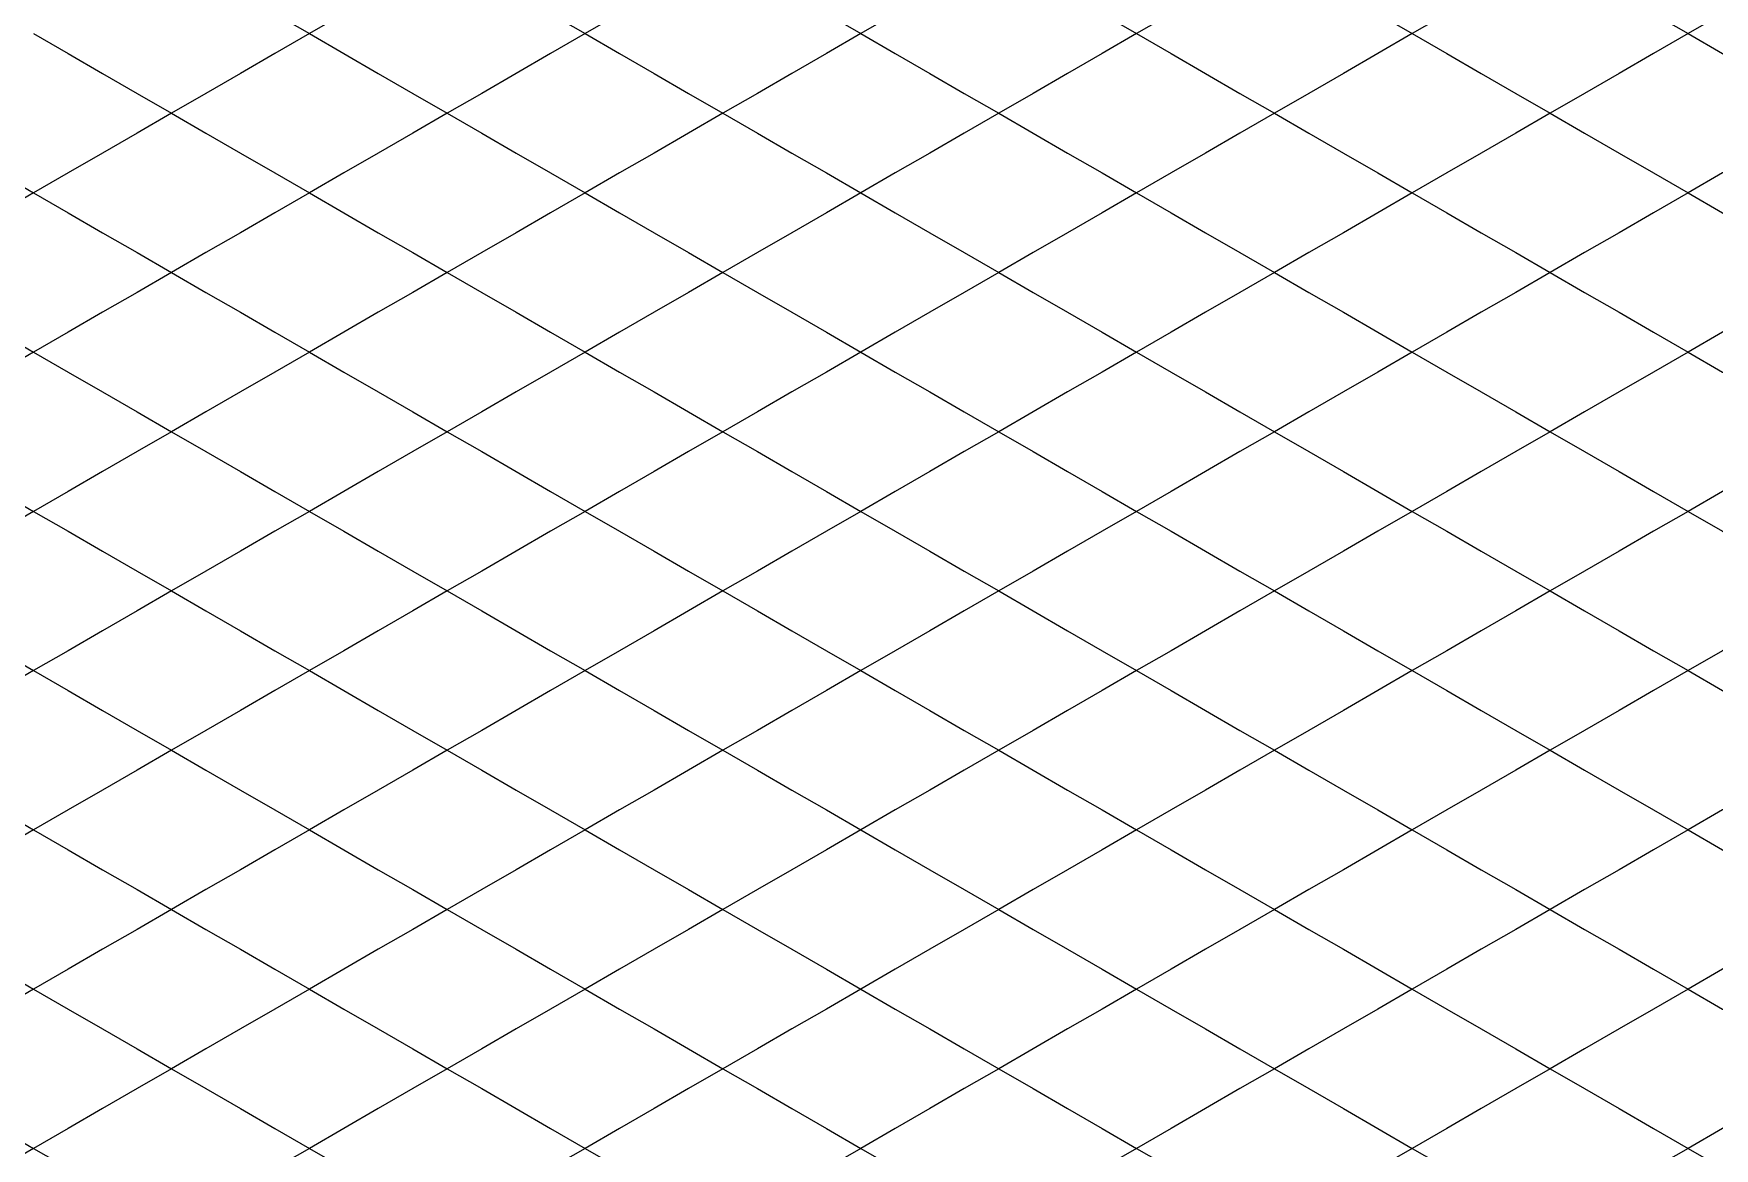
# Model space of a CAD drawing. Header units: metres. Extents: x 0 to 1028, y -291 to 246.
# Drawn here: x 387.8 to 465.4, y 143.1 to 194.5 of the extents above; entities that cross this region are included whole.
import ezdxf

# ---------------------------------------------------------------- set-up
doc = ezdxf.new("R2010")
doc.units = ezdxf.units.M
doc.layers.add('LAYER_02_PROJECTION', color=7, linetype='Continuous')

msp = doc.modelspace()

# ---------------------------------------------------------------- linework, layer by layer
at = {"layer": 'LAYER_02_PROJECTION'}
for points in [[(394.141, 198.164), (395.732, 197.245), (397.323, 196.327), (398.914, 195.408), (400.505, 194.489)], [(394.141, 198.164), (395.732, 197.245), (397.323, 196.327), (398.914, 195.408), (400.505, 194.489)], [(406.869, 198.164), (405.278, 197.245), (403.687, 196.327), (402.096, 195.408), (400.505, 194.489)], [(406.869, 198.164), (405.278, 197.245), (403.687, 196.327), (402.096, 195.408), (400.505, 194.489)], [(406.869, 198.164), (408.46, 197.245), (410.051, 196.327), (411.642, 195.408), (413.233, 194.489)], [(406.869, 198.164), (408.46, 197.245), (410.051, 196.327), (411.642, 195.408), (413.233, 194.489)], [(419.597, 198.164), (418.006, 197.245), (416.415, 196.327), (414.824, 195.408), (413.233, 194.489)], [(419.597, 198.164), (418.006, 197.245), (416.415, 196.327), (414.824, 195.408), (413.233, 194.489)], [(419.597, 198.164), (421.188, 197.245), (422.779, 196.327), (424.37, 195.408), (425.961, 194.489)], [(419.597, 198.164), (421.188, 197.245), (422.779, 196.327), (424.37, 195.408), (425.961, 194.489)], [(432.325, 198.164), (430.734, 197.245), (429.143, 196.327), (427.552, 195.408), (425.961, 194.489)], [(432.325, 198.164), (430.734, 197.245), (429.143, 196.327), (427.552, 195.408), (425.961, 194.489)], [(432.325, 198.164), (433.916, 197.245), (435.507, 196.327), (437.098, 195.408), (438.689, 194.489)], [(432.325, 198.164), (433.916, 197.245), (435.507, 196.327), (437.098, 195.408), (438.689, 194.489)], [(445.053, 198.164), (443.462, 197.245), (441.871, 196.327), (440.28, 195.408), (438.689, 194.489)], [(445.053, 198.164), (443.462, 197.245), (441.871, 196.327), (440.28, 195.408), (438.689, 194.489)], [(445.053, 198.164), (446.644, 197.245), (448.235, 196.327), (449.826, 195.408), (451.417, 194.489)], [(445.053, 198.164), (446.644, 197.245), (448.235, 196.327), (449.826, 195.408), (451.417, 194.489)], [(457.781, 198.164), (456.19, 197.245), (454.599, 196.327), (453.008, 195.408), (451.417, 194.489)], [(457.781, 198.164), (456.19, 197.245), (454.599, 196.327), (453.008, 195.408), (451.417, 194.489)], [(457.781, 198.164), (459.372, 197.245), (460.963, 196.327), (462.554, 195.408), (464.145, 194.489)], [(457.781, 198.164), (459.372, 197.245), (460.963, 196.327), (462.554, 195.408), (464.145, 194.489)], [(470.509, 198.164), (468.918, 197.245), (467.327, 196.327), (465.736, 195.408), (464.145, 194.489)], [(470.509, 198.164), (468.918, 197.245), (467.327, 196.327), (465.736, 195.408), (464.145, 194.489)], [(387.777, 194.489), (389.368, 193.571), (390.959, 192.652), (392.55, 191.734), (394.141, 190.815)], [(387.777, 194.489), (389.368, 193.571), (390.959, 192.652), (392.55, 191.734), (394.141, 190.815)], [(400.505, 194.489), (398.914, 193.571), (397.323, 192.652), (395.732, 191.734), (394.141, 190.815)], [(400.505, 194.489), (398.914, 193.571), (397.323, 192.652), (395.732, 191.734), (394.141, 190.815)], [(400.505, 194.489), (402.096, 193.571), (403.687, 192.652), (405.278, 191.734), (406.869, 190.815)], [(400.505, 194.489), (402.096, 193.571), (403.687, 192.652), (405.278, 191.734), (406.869, 190.815)], [(413.233, 194.489), (411.642, 193.571), (410.051, 192.652), (408.46, 191.734), (406.869, 190.815)], [(413.233, 194.489), (411.642, 193.571), (410.051, 192.652), (408.46, 191.734), (406.869, 190.815)], [(413.233, 194.489), (414.824, 193.571), (416.415, 192.652), (418.006, 191.734), (419.597, 190.815)], [(413.233, 194.489), (414.824, 193.571), (416.415, 192.652), (418.006, 191.734), (419.597, 190.815)], [(425.961, 194.489), (424.37, 193.571), (422.779, 192.652), (421.188, 191.734), (419.597, 190.815)], [(425.961, 194.489), (424.37, 193.571), (422.779, 192.652), (421.188, 191.734), (419.597, 190.815)], [(425.961, 194.489), (427.552, 193.571), (429.143, 192.652), (430.734, 191.734), (432.325, 190.815)], [(425.961, 194.489), (427.552, 193.571), (429.143, 192.652), (430.734, 191.734), (432.325, 190.815)], [(438.689, 194.489), (437.098, 193.571), (435.507, 192.652), (433.916, 191.734), (432.325, 190.815)], [(438.689, 194.489), (437.098, 193.571), (435.507, 192.652), (433.916, 191.734), (432.325, 190.815)], [(438.689, 194.489), (440.28, 193.571), (441.871, 192.652), (443.462, 191.734), (445.053, 190.815)], [(438.689, 194.489), (440.28, 193.571), (441.871, 192.652), (443.462, 191.734), (445.053, 190.815)], [(451.417, 194.489), (449.826, 193.571), (448.235, 192.652), (446.644, 191.734), (445.053, 190.815)], [(451.417, 194.489), (449.826, 193.571), (448.235, 192.652), (446.644, 191.734), (445.053, 190.815)], [(451.417, 194.489), (453.008, 193.571), (454.599, 192.652), (456.19, 191.734), (457.781, 190.815)], [(451.417, 194.489), (453.008, 193.571), (454.599, 192.652), (456.19, 191.734), (457.781, 190.815)], [(464.145, 194.489), (462.554, 193.571), (460.963, 192.652), (459.372, 191.734), (457.781, 190.815)], [(464.145, 194.489), (462.554, 193.571), (460.963, 192.652), (459.372, 191.734), (457.781, 190.815)], [(464.145, 194.489), (465.736, 193.571), (467.327, 192.652), (468.918, 191.734), (470.509, 190.815)], [(464.145, 194.489), (465.736, 193.571), (467.327, 192.652), (468.918, 191.734), (470.509, 190.815)], [(381.413, 190.815), (383.004, 189.897), (384.595, 188.978), (386.186, 188.06), (387.777, 187.141)], [(381.413, 190.815), (383.004, 189.897), (384.595, 188.978), (386.186, 188.06), (387.777, 187.141)], [(394.141, 190.815), (392.55, 189.897), (390.959, 188.978), (389.368, 188.06), (387.777, 187.141)], [(394.141, 190.815), (392.55, 189.897), (390.959, 188.978), (389.368, 188.06), (387.777, 187.141)], [(394.141, 190.815), (395.732, 189.897), (397.323, 188.978), (398.914, 188.06), (400.505, 187.141)], [(394.141, 190.815), (395.732, 189.897), (397.323, 188.978), (398.914, 188.06), (400.505, 187.141)], [(406.869, 190.815), (405.278, 189.897), (403.687, 188.978), (402.096, 188.06), (400.505, 187.141)], [(406.869, 190.815), (405.278, 189.897), (403.687, 188.978), (402.096, 188.06), (400.505, 187.141)], [(406.869, 190.815), (408.46, 189.897), (410.051, 188.978), (411.642, 188.06), (413.233, 187.141)], [(406.869, 190.815), (408.46, 189.897), (410.051, 188.978), (411.642, 188.06), (413.233, 187.141)], [(419.597, 190.815), (418.006, 189.897), (416.415, 188.978), (414.824, 188.06), (413.233, 187.141)], [(419.597, 190.815), (418.006, 189.897), (416.415, 188.978), (414.824, 188.06), (413.233, 187.141)], [(419.597, 190.815), (421.188, 189.897), (422.779, 188.978), (424.37, 188.06), (425.961, 187.141)], [(419.597, 190.815), (421.188, 189.897), (422.779, 188.978), (424.37, 188.06), (425.961, 187.141)], [(432.325, 190.815), (430.734, 189.897), (429.143, 188.978), (427.552, 188.06), (425.961, 187.141)], [(432.325, 190.815), (430.734, 189.897), (429.143, 188.978), (427.552, 188.06), (425.961, 187.141)], [(432.325, 190.815), (433.916, 189.897), (435.507, 188.978), (437.098, 188.06), (438.689, 187.141)], [(432.325, 190.815), (433.916, 189.897), (435.507, 188.978), (437.098, 188.06), (438.689, 187.141)], [(445.053, 190.815), (443.462, 189.897), (441.871, 188.978), (440.28, 188.06), (438.689, 187.141)], [(445.053, 190.815), (443.462, 189.897), (441.871, 188.978), (440.28, 188.06), (438.689, 187.141)], [(445.053, 190.815), (446.644, 189.897), (448.235, 188.978), (449.826, 188.06), (451.417, 187.141)], [(445.053, 190.815), (446.644, 189.897), (448.235, 188.978), (449.826, 188.06), (451.417, 187.141)], [(457.781, 190.815), (456.19, 189.897), (454.599, 188.978), (453.008, 188.06), (451.417, 187.141)], [(457.781, 190.815), (456.19, 189.897), (454.599, 188.978), (453.008, 188.06), (451.417, 187.141)], [(457.781, 190.815), (459.372, 189.897), (460.963, 188.978), (462.554, 188.06), (464.145, 187.141)], [(457.781, 190.815), (459.372, 189.897), (460.963, 188.978), (462.554, 188.06), (464.145, 187.141)], [(470.509, 190.815), (468.918, 189.897), (467.327, 188.978), (465.736, 188.06), (464.145, 187.141)], [(470.509, 190.815), (468.918, 189.897), (467.327, 188.978), (465.736, 188.06), (464.145, 187.141)], [(387.777, 187.141), (386.186, 186.222), (384.595, 185.304), (383.004, 184.385), (381.413, 183.467)], [(387.777, 187.141), (386.186, 186.222), (384.595, 185.304), (383.004, 184.385), (381.413, 183.467)], [(387.777, 187.141), (389.368, 186.222), (390.959, 185.304), (392.55, 184.385), (394.141, 183.467)], [(387.777, 187.141), (389.368, 186.222), (390.959, 185.304), (392.55, 184.385), (394.141, 183.467)], [(400.505, 187.141), (398.914, 186.222), (397.323, 185.304), (395.732, 184.385), (394.141, 183.467)], [(400.505, 187.141), (398.914, 186.222), (397.323, 185.304), (395.732, 184.385), (394.141, 183.467)], [(400.505, 187.141), (402.096, 186.222), (403.687, 185.304), (405.278, 184.385), (406.869, 183.467)], [(400.505, 187.141), (402.096, 186.222), (403.687, 185.304), (405.278, 184.385), (406.869, 183.467)], [(413.233, 187.141), (411.642, 186.222), (410.051, 185.304), (408.46, 184.385), (406.869, 183.467)], [(413.233, 187.141), (411.642, 186.222), (410.051, 185.304), (408.46, 184.385), (406.869, 183.467)], [(413.233, 187.141), (414.824, 186.222), (416.415, 185.304), (418.006, 184.385), (419.597, 183.467)], [(413.233, 187.141), (414.824, 186.222), (416.415, 185.304), (418.006, 184.385), (419.597, 183.467)], [(425.961, 187.141), (424.37, 186.222), (422.779, 185.304), (421.188, 184.385), (419.597, 183.467)], [(425.961, 187.141), (424.37, 186.222), (422.779, 185.304), (421.188, 184.385), (419.597, 183.467)], [(425.961, 187.141), (427.552, 186.222), (429.143, 185.304), (430.734, 184.385), (432.325, 183.467)], [(425.961, 187.141), (427.552, 186.222), (429.143, 185.304), (430.734, 184.385), (432.325, 183.467)], [(438.689, 187.141), (437.098, 186.222), (435.507, 185.304), (433.916, 184.385), (432.325, 183.467)], [(438.689, 187.141), (437.098, 186.222), (435.507, 185.304), (433.916, 184.385), (432.325, 183.467)], [(438.689, 187.141), (440.28, 186.222), (441.871, 185.304), (443.462, 184.385), (445.053, 183.467)], [(438.689, 187.141), (440.28, 186.222), (441.871, 185.304), (443.462, 184.385), (445.053, 183.467)], [(451.417, 187.141), (449.826, 186.222), (448.235, 185.304), (446.644, 184.385), (445.053, 183.467)], [(451.417, 187.141), (449.826, 186.222), (448.235, 185.304), (446.644, 184.385), (445.053, 183.467)], [(451.417, 187.141), (453.008, 186.222), (454.599, 185.304), (456.19, 184.385), (457.781, 183.467)], [(451.417, 187.141), (453.008, 186.222), (454.599, 185.304), (456.19, 184.385), (457.781, 183.467)], [(464.145, 187.141), (462.554, 186.222), (460.963, 185.304), (459.372, 184.385), (457.781, 183.467)], [(464.145, 187.141), (462.554, 186.222), (460.963, 185.304), (459.372, 184.385), (457.781, 183.467)], [(464.145, 187.141), (465.736, 186.222), (467.327, 185.304), (468.918, 184.385), (470.509, 183.467)], [(464.145, 187.141), (465.736, 186.222), (467.327, 185.304), (468.918, 184.385), (470.509, 183.467)], [(381.413, 183.467), (383.004, 182.548), (384.595, 181.63), (386.186, 180.711), (387.777, 179.793)], [(381.413, 183.467), (383.004, 182.548), (384.595, 181.63), (386.186, 180.711), (387.777, 179.793)], [(394.141, 183.467), (392.55, 182.548), (390.959, 181.63), (389.368, 180.711), (387.777, 179.793)], [(394.141, 183.467), (392.55, 182.548), (390.959, 181.63), (389.368, 180.711), (387.777, 179.793)], [(394.141, 183.467), (395.732, 182.548), (397.323, 181.63), (398.914, 180.711), (400.505, 179.793)], [(394.141, 183.467), (395.732, 182.548), (397.323, 181.63), (398.914, 180.711), (400.505, 179.793)], [(406.869, 183.467), (405.278, 182.548), (403.687, 181.63), (402.096, 180.711), (400.505, 179.793)], [(406.869, 183.467), (405.278, 182.548), (403.687, 181.63), (402.096, 180.711), (400.505, 179.793)], [(406.869, 183.467), (408.46, 182.548), (410.051, 181.63), (411.642, 180.711), (413.233, 179.793)], [(406.869, 183.467), (408.46, 182.548), (410.051, 181.63), (411.642, 180.711), (413.233, 179.793)], [(419.597, 183.467), (418.006, 182.548), (416.415, 181.63), (414.824, 180.711), (413.233, 179.793)], [(419.597, 183.467), (418.006, 182.548), (416.415, 181.63), (414.824, 180.711), (413.233, 179.793)], [(419.597, 183.467), (421.188, 182.548), (422.779, 181.63), (424.37, 180.711), (425.961, 179.793)], [(419.597, 183.467), (421.188, 182.548), (422.779, 181.63), (424.37, 180.711), (425.961, 179.793)], [(432.325, 183.467), (430.734, 182.548), (429.143, 181.63), (427.552, 180.711), (425.961, 179.793)], [(432.325, 183.467), (430.734, 182.548), (429.143, 181.63), (427.552, 180.711), (425.961, 179.793)], [(432.325, 183.467), (433.916, 182.548), (435.507, 181.63), (437.098, 180.711), (438.689, 179.793)], [(432.325, 183.467), (433.916, 182.548), (435.507, 181.63), (437.098, 180.711), (438.689, 179.793)], [(445.053, 183.467), (443.462, 182.548), (441.871, 181.63), (440.28, 180.711), (438.689, 179.793)], [(445.053, 183.467), (443.462, 182.548), (441.871, 181.63), (440.28, 180.711), (438.689, 179.793)], [(445.053, 183.467), (446.644, 182.548), (448.235, 181.63), (449.826, 180.711), (451.417, 179.793)], [(445.053, 183.467), (446.644, 182.548), (448.235, 181.63), (449.826, 180.711), (451.417, 179.793)], [(457.781, 183.467), (456.19, 182.548), (454.599, 181.63), (453.008, 180.711), (451.417, 179.793)], [(457.781, 183.467), (456.19, 182.548), (454.599, 181.63), (453.008, 180.711), (451.417, 179.793)], [(457.781, 183.467), (459.372, 182.548), (460.963, 181.63), (462.554, 180.711), (464.145, 179.793)], [(457.781, 183.467), (459.372, 182.548), (460.963, 181.63), (462.554, 180.711), (464.145, 179.793)], [(470.509, 183.467), (468.918, 182.548), (467.327, 181.63), (465.736, 180.711), (464.145, 179.793)], [(470.509, 183.467), (468.918, 182.548), (467.327, 181.63), (465.736, 180.711), (464.145, 179.793)], [(387.777, 179.793), (386.186, 178.874), (384.595, 177.955), (383.004, 177.037), (381.413, 176.118)], [(387.777, 179.793), (386.186, 178.874), (384.595, 177.955), (383.004, 177.037), (381.413, 176.118)], [(387.777, 179.793), (389.368, 178.874), (390.959, 177.955), (392.55, 177.037), (394.141, 176.118)], [(387.777, 179.793), (389.368, 178.874), (390.959, 177.955), (392.55, 177.037), (394.141, 176.118)], [(400.505, 179.793), (398.914, 178.874), (397.323, 177.955), (395.732, 177.037), (394.141, 176.118)], [(400.505, 179.793), (398.914, 178.874), (397.323, 177.955), (395.732, 177.037), (394.141, 176.118)], [(400.505, 179.793), (402.096, 178.874), (403.687, 177.955), (405.278, 177.037), (406.869, 176.118)], [(400.505, 179.793), (402.096, 178.874), (403.687, 177.955), (405.278, 177.037), (406.869, 176.118)], [(413.233, 179.793), (411.642, 178.874), (410.051, 177.955), (408.46, 177.037), (406.869, 176.118)], [(413.233, 179.793), (411.642, 178.874), (410.051, 177.955), (408.46, 177.037), (406.869, 176.118)], [(413.233, 179.793), (414.824, 178.874), (416.415, 177.955), (418.006, 177.037), (419.597, 176.118)], [(413.233, 179.793), (414.824, 178.874), (416.415, 177.955), (418.006, 177.037), (419.597, 176.118)], [(425.961, 179.793), (424.37, 178.874), (422.779, 177.955), (421.188, 177.037), (419.597, 176.118)], [(425.961, 179.793), (424.37, 178.874), (422.779, 177.955), (421.188, 177.037), (419.597, 176.118)], [(425.961, 179.793), (427.552, 178.874), (429.143, 177.955), (430.734, 177.037), (432.325, 176.118)], [(425.961, 179.793), (427.552, 178.874), (429.143, 177.955), (430.734, 177.037), (432.325, 176.118)], [(438.689, 179.793), (437.098, 178.874), (435.507, 177.955), (433.916, 177.037), (432.325, 176.118)], [(438.689, 179.793), (437.098, 178.874), (435.507, 177.955), (433.916, 177.037), (432.325, 176.118)], [(438.689, 179.793), (440.28, 178.874), (441.871, 177.955), (443.462, 177.037), (445.053, 176.118)], [(438.689, 179.793), (440.28, 178.874), (441.871, 177.955), (443.462, 177.037), (445.053, 176.118)], [(451.417, 179.793), (449.826, 178.874), (448.235, 177.955), (446.644, 177.037), (445.053, 176.118)], [(451.417, 179.793), (449.826, 178.874), (448.235, 177.955), (446.644, 177.037), (445.053, 176.118)], [(451.417, 179.793), (453.008, 178.874), (454.599, 177.955), (456.19, 177.037), (457.781, 176.118)], [(451.417, 179.793), (453.008, 178.874), (454.599, 177.955), (456.19, 177.037), (457.781, 176.118)], [(464.145, 179.793), (462.554, 178.874), (460.963, 177.955), (459.372, 177.037), (457.781, 176.118)], [(464.145, 179.793), (462.554, 178.874), (460.963, 177.955), (459.372, 177.037), (457.781, 176.118)], [(464.145, 179.793), (465.736, 178.874), (467.327, 177.955), (468.918, 177.037), (470.509, 176.118)], [(464.145, 179.793), (465.736, 178.874), (467.327, 177.955), (468.918, 177.037), (470.509, 176.118)], [(381.413, 176.118), (383.004, 175.2), (384.595, 174.281), (386.186, 173.363), (387.777, 172.444)], [(381.413, 176.118), (383.004, 175.2), (384.595, 174.281), (386.186, 173.363), (387.777, 172.444)], [(394.141, 176.118), (392.55, 175.2), (390.959, 174.281), (389.368, 173.363), (387.777, 172.444)], [(394.141, 176.118), (392.55, 175.2), (390.959, 174.281), (389.368, 173.363), (387.777, 172.444)], [(394.141, 176.118), (395.732, 175.2), (397.323, 174.281), (398.914, 173.363), (400.505, 172.444)], [(394.141, 176.118), (395.732, 175.2), (397.323, 174.281), (398.914, 173.363), (400.505, 172.444)], [(406.869, 176.118), (405.278, 175.2), (403.687, 174.281), (402.096, 173.363), (400.505, 172.444)], [(406.869, 176.118), (405.278, 175.2), (403.687, 174.281), (402.096, 173.363), (400.505, 172.444)], [(406.869, 176.118), (408.46, 175.2), (410.051, 174.281), (411.642, 173.363), (413.233, 172.444)], [(406.869, 176.118), (408.46, 175.2), (410.051, 174.281), (411.642, 173.363), (413.233, 172.444)], [(419.597, 176.118), (418.006, 175.2), (416.415, 174.281), (414.824, 173.363), (413.233, 172.444)], [(419.597, 176.118), (418.006, 175.2), (416.415, 174.281), (414.824, 173.363), (413.233, 172.444)], [(419.597, 176.118), (421.188, 175.2), (422.779, 174.281), (424.37, 173.363), (425.961, 172.444)], [(419.597, 176.118), (421.188, 175.2), (422.779, 174.281), (424.37, 173.363), (425.961, 172.444)], [(432.325, 176.118), (430.734, 175.2), (429.143, 174.281), (427.552, 173.363), (425.961, 172.444)], [(432.325, 176.118), (430.734, 175.2), (429.143, 174.281), (427.552, 173.363), (425.961, 172.444)], [(432.325, 176.118), (433.916, 175.2), (435.507, 174.281), (437.098, 173.363), (438.689, 172.444)], [(432.325, 176.118), (433.916, 175.2), (435.507, 174.281), (437.098, 173.363), (438.689, 172.444)], [(445.053, 176.118), (443.462, 175.2), (441.871, 174.281), (440.28, 173.363), (438.689, 172.444)], [(445.053, 176.118), (443.462, 175.2), (441.871, 174.281), (440.28, 173.363), (438.689, 172.444)], [(445.053, 176.118), (446.644, 175.2), (448.235, 174.281), (449.826, 173.363), (451.417, 172.444)], [(445.053, 176.118), (446.644, 175.2), (448.235, 174.281), (449.826, 173.363), (451.417, 172.444)], [(457.781, 176.118), (456.19, 175.2), (454.599, 174.281), (453.008, 173.363), (451.417, 172.444)], [(457.781, 176.118), (456.19, 175.2), (454.599, 174.281), (453.008, 173.363), (451.417, 172.444)], [(457.781, 176.118), (459.372, 175.2), (460.963, 174.281), (462.554, 173.363), (464.145, 172.444)], [(457.781, 176.118), (459.372, 175.2), (460.963, 174.281), (462.554, 173.363), (464.145, 172.444)], [(470.509, 176.118), (468.918, 175.2), (467.327, 174.281), (465.736, 173.363), (464.145, 172.444)], [(470.509, 176.118), (468.918, 175.2), (467.327, 174.281), (465.736, 173.363), (464.145, 172.444)], [(387.777, 172.444), (386.186, 171.526), (384.595, 170.607), (383.004, 169.688), (381.413, 168.77)], [(387.777, 172.444), (386.186, 171.526), (384.595, 170.607), (383.004, 169.688), (381.413, 168.77)], [(387.777, 172.444), (389.368, 171.526), (390.959, 170.607), (392.55, 169.688), (394.141, 168.77)], [(387.777, 172.444), (389.368, 171.526), (390.959, 170.607), (392.55, 169.688), (394.141, 168.77)], [(400.505, 172.444), (398.914, 171.526), (397.323, 170.607), (395.732, 169.688), (394.141, 168.77)], [(400.505, 172.444), (398.914, 171.526), (397.323, 170.607), (395.732, 169.688), (394.141, 168.77)], [(400.505, 172.444), (402.096, 171.526), (403.687, 170.607), (405.278, 169.688), (406.869, 168.77)], [(400.505, 172.444), (402.096, 171.526), (403.687, 170.607), (405.278, 169.688), (406.869, 168.77)], [(413.233, 172.444), (411.642, 171.526), (410.051, 170.607), (408.46, 169.688), (406.869, 168.77)], [(413.233, 172.444), (411.642, 171.526), (410.051, 170.607), (408.46, 169.688), (406.869, 168.77)], [(413.233, 172.444), (414.824, 171.526), (416.415, 170.607), (418.006, 169.688), (419.597, 168.77)], [(413.233, 172.444), (414.824, 171.526), (416.415, 170.607), (418.006, 169.688), (419.597, 168.77)], [(425.961, 172.444), (424.37, 171.526), (422.779, 170.607), (421.188, 169.688), (419.597, 168.77)], [(425.961, 172.444), (424.37, 171.526), (422.779, 170.607), (421.188, 169.688), (419.597, 168.77)], [(425.961, 172.444), (427.552, 171.526), (429.143, 170.607), (430.734, 169.688), (432.325, 168.77)], [(425.961, 172.444), (427.552, 171.526), (429.143, 170.607), (430.734, 169.688), (432.325, 168.77)], [(438.689, 172.444), (437.098, 171.526), (435.507, 170.607), (433.916, 169.688), (432.325, 168.77)], [(438.689, 172.444), (437.098, 171.526), (435.507, 170.607), (433.916, 169.688), (432.325, 168.77)], [(438.689, 172.444), (440.28, 171.526), (441.871, 170.607), (443.462, 169.688), (445.053, 168.77)], [(438.689, 172.444), (440.28, 171.526), (441.871, 170.607), (443.462, 169.688), (445.053, 168.77)], [(451.417, 172.444), (449.826, 171.526), (448.235, 170.607), (446.644, 169.688), (445.053, 168.77)], [(451.417, 172.444), (449.826, 171.526), (448.235, 170.607), (446.644, 169.688), (445.053, 168.77)], [(451.417, 172.444), (453.008, 171.526), (454.599, 170.607), (456.19, 169.688), (457.781, 168.77)], [(451.417, 172.444), (453.008, 171.526), (454.599, 170.607), (456.19, 169.688), (457.781, 168.77)], [(464.145, 172.444), (462.554, 171.526), (460.963, 170.607), (459.372, 169.688), (457.781, 168.77)], [(464.145, 172.444), (462.554, 171.526), (460.963, 170.607), (459.372, 169.688), (457.781, 168.77)], [(464.145, 172.444), (465.736, 171.526), (467.327, 170.607), (468.918, 169.688), (470.509, 168.77)], [(464.145, 172.444), (465.736, 171.526), (467.327, 170.607), (468.918, 169.688), (470.509, 168.77)], [(381.413, 168.77), (383.004, 167.851), (384.595, 166.933), (386.186, 166.014), (387.777, 165.096)], [(381.413, 168.77), (383.004, 167.851), (384.595, 166.933), (386.186, 166.014), (387.777, 165.096)], [(394.141, 168.77), (392.55, 167.851), (390.959, 166.933), (389.368, 166.014), (387.777, 165.096)], [(394.141, 168.77), (392.55, 167.851), (390.959, 166.933), (389.368, 166.014), (387.777, 165.096)], [(394.141, 168.77), (395.732, 167.851), (397.323, 166.933), (398.914, 166.014), (400.505, 165.096)], [(394.141, 168.77), (395.732, 167.851), (397.323, 166.933), (398.914, 166.014), (400.505, 165.096)], [(406.869, 168.77), (405.278, 167.851), (403.687, 166.933), (402.096, 166.014), (400.505, 165.096)], [(406.869, 168.77), (405.278, 167.851), (403.687, 166.933), (402.096, 166.014), (400.505, 165.096)], [(406.869, 168.77), (408.46, 167.851), (410.051, 166.933), (411.642, 166.014), (413.233, 165.096)], [(406.869, 168.77), (408.46, 167.851), (410.051, 166.933), (411.642, 166.014), (413.233, 165.096)], [(419.597, 168.77), (418.006, 167.851), (416.415, 166.933), (414.824, 166.014), (413.233, 165.096)], [(419.597, 168.77), (418.006, 167.851), (416.415, 166.933), (414.824, 166.014), (413.233, 165.096)], [(419.597, 168.77), (421.188, 167.851), (422.779, 166.933), (424.37, 166.014), (425.961, 165.096)], [(419.597, 168.77), (421.188, 167.851), (422.779, 166.933), (424.37, 166.014), (425.961, 165.096)], [(432.325, 168.77), (430.734, 167.851), (429.143, 166.933), (427.552, 166.014), (425.961, 165.096)], [(432.325, 168.77), (430.734, 167.851), (429.143, 166.933), (427.552, 166.014), (425.961, 165.096)], [(432.325, 168.77), (433.916, 167.851), (435.507, 166.933), (437.098, 166.014), (438.689, 165.096)], [(432.325, 168.77), (433.916, 167.851), (435.507, 166.933), (437.098, 166.014), (438.689, 165.096)], [(445.053, 168.77), (443.462, 167.851), (441.871, 166.933), (440.28, 166.014), (438.689, 165.096)], [(445.053, 168.77), (443.462, 167.851), (441.871, 166.933), (440.28, 166.014), (438.689, 165.096)], [(445.053, 168.77), (446.644, 167.851), (448.235, 166.933), (449.826, 166.014), (451.417, 165.096)], [(445.053, 168.77), (446.644, 167.851), (448.235, 166.933), (449.826, 166.014), (451.417, 165.096)], [(457.781, 168.77), (456.19, 167.851), (454.599, 166.933), (453.008, 166.014), (451.417, 165.096)], [(457.781, 168.77), (456.19, 167.851), (454.599, 166.933), (453.008, 166.014), (451.417, 165.096)], [(457.781, 168.77), (459.372, 167.851), (460.963, 166.933), (462.554, 166.014), (464.145, 165.096)], [(457.781, 168.77), (459.372, 167.851), (460.963, 166.933), (462.554, 166.014), (464.145, 165.096)], [(470.509, 168.77), (468.918, 167.851), (467.327, 166.933), (465.736, 166.014), (464.145, 165.096)], [(470.509, 168.77), (468.918, 167.851), (467.327, 166.933), (465.736, 166.014), (464.145, 165.096)], [(387.777, 165.096), (386.186, 164.177), (384.595, 163.258), (383.004, 162.34), (381.413, 161.421)], [(387.777, 165.096), (386.186, 164.177), (384.595, 163.258), (383.004, 162.34), (381.413, 161.421)], [(387.777, 165.096), (389.368, 164.177), (390.959, 163.258), (392.55, 162.34), (394.141, 161.421)], [(387.777, 165.096), (389.368, 164.177), (390.959, 163.258), (392.55, 162.34), (394.141, 161.421)], [(400.505, 165.096), (398.914, 164.177), (397.323, 163.258), (395.732, 162.34), (394.141, 161.421)], [(400.505, 165.096), (398.914, 164.177), (397.323, 163.258), (395.732, 162.34), (394.141, 161.421)], [(400.505, 165.096), (402.096, 164.177), (403.687, 163.258), (405.278, 162.34), (406.869, 161.421)], [(400.505, 165.096), (402.096, 164.177), (403.687, 163.258), (405.278, 162.34), (406.869, 161.421)], [(413.233, 165.096), (411.642, 164.177), (410.051, 163.258), (408.46, 162.34), (406.869, 161.421)], [(413.233, 165.096), (411.642, 164.177), (410.051, 163.258), (408.46, 162.34), (406.869, 161.421)], [(413.233, 165.096), (414.824, 164.177), (416.415, 163.258), (418.006, 162.34), (419.597, 161.421)], [(413.233, 165.096), (414.824, 164.177), (416.415, 163.258), (418.006, 162.34), (419.597, 161.421)], [(425.961, 165.096), (424.37, 164.177), (422.779, 163.258), (421.188, 162.34), (419.597, 161.421)], [(425.961, 165.096), (424.37, 164.177), (422.779, 163.258), (421.188, 162.34), (419.597, 161.421)], [(425.961, 165.096), (427.552, 164.177), (429.143, 163.258), (430.734, 162.34), (432.325, 161.421)], [(425.961, 165.096), (427.552, 164.177), (429.143, 163.258), (430.734, 162.34), (432.325, 161.421)], [(438.689, 165.096), (437.098, 164.177), (435.507, 163.258), (433.916, 162.34), (432.325, 161.421)], [(438.689, 165.096), (437.098, 164.177), (435.507, 163.258), (433.916, 162.34), (432.325, 161.421)], [(438.689, 165.096), (440.28, 164.177), (441.871, 163.258), (443.462, 162.34), (445.053, 161.421)], [(438.689, 165.096), (440.28, 164.177), (441.871, 163.258), (443.462, 162.34), (445.053, 161.421)], [(451.417, 165.096), (449.826, 164.177), (448.235, 163.258), (446.644, 162.34), (445.053, 161.421)], [(451.417, 165.096), (449.826, 164.177), (448.235, 163.258), (446.644, 162.34), (445.053, 161.421)], [(451.417, 165.096), (453.008, 164.177), (454.599, 163.258), (456.19, 162.34), (457.781, 161.421)], [(451.417, 165.096), (453.008, 164.177), (454.599, 163.258), (456.19, 162.34), (457.781, 161.421)], [(464.145, 165.096), (462.554, 164.177), (460.963, 163.258), (459.372, 162.34), (457.781, 161.421)], [(464.145, 165.096), (462.554, 164.177), (460.963, 163.258), (459.372, 162.34), (457.781, 161.421)], [(464.145, 165.096), (465.736, 164.177), (467.327, 163.258), (468.918, 162.34), (470.509, 161.421)], [(464.145, 165.096), (465.736, 164.177), (467.327, 163.258), (468.918, 162.34), (470.509, 161.421)], [(381.413, 161.421), (383.004, 160.503), (384.595, 159.584), (386.186, 158.666), (387.777, 157.747)], [(381.413, 161.421), (383.004, 160.503), (384.595, 159.584), (386.186, 158.666), (387.777, 157.747)], [(394.141, 161.421), (392.55, 160.503), (390.959, 159.584), (389.368, 158.666), (387.777, 157.747)], [(394.141, 161.421), (392.55, 160.503), (390.959, 159.584), (389.368, 158.666), (387.777, 157.747)], [(394.141, 161.421), (395.732, 160.503), (397.323, 159.584), (398.914, 158.666), (400.505, 157.747)], [(394.141, 161.421), (395.732, 160.503), (397.323, 159.584), (398.914, 158.666), (400.505, 157.747)], [(406.869, 161.421), (405.278, 160.503), (403.687, 159.584), (402.096, 158.666), (400.505, 157.747)], [(406.869, 161.421), (405.278, 160.503), (403.687, 159.584), (402.096, 158.666), (400.505, 157.747)], [(406.869, 161.421), (408.46, 160.503), (410.051, 159.584), (411.642, 158.666), (413.233, 157.747)], [(406.869, 161.421), (408.46, 160.503), (410.051, 159.584), (411.642, 158.666), (413.233, 157.747)], [(419.597, 161.421), (418.006, 160.503), (416.415, 159.584), (414.824, 158.666), (413.233, 157.747)], [(419.597, 161.421), (418.006, 160.503), (416.415, 159.584), (414.824, 158.666), (413.233, 157.747)], [(419.597, 161.421), (421.188, 160.503), (422.779, 159.584), (424.37, 158.666), (425.961, 157.747)], [(419.597, 161.421), (421.188, 160.503), (422.779, 159.584), (424.37, 158.666), (425.961, 157.747)], [(432.325, 161.421), (430.734, 160.503), (429.143, 159.584), (427.552, 158.666), (425.961, 157.747)], [(432.325, 161.421), (430.734, 160.503), (429.143, 159.584), (427.552, 158.666), (425.961, 157.747)], [(432.325, 161.421), (433.916, 160.503), (435.507, 159.584), (437.098, 158.666), (438.689, 157.747)], [(432.325, 161.421), (433.916, 160.503), (435.507, 159.584), (437.098, 158.666), (438.689, 157.747)], [(445.053, 161.421), (443.462, 160.503), (441.871, 159.584), (440.28, 158.666), (438.689, 157.747)], [(445.053, 161.421), (443.462, 160.503), (441.871, 159.584), (440.28, 158.666), (438.689, 157.747)], [(445.053, 161.421), (446.644, 160.503), (448.235, 159.584), (449.826, 158.666), (451.417, 157.747)], [(445.053, 161.421), (446.644, 160.503), (448.235, 159.584), (449.826, 158.666), (451.417, 157.747)], [(457.781, 161.421), (456.19, 160.503), (454.599, 159.584), (453.008, 158.666), (451.417, 157.747)], [(457.781, 161.421), (456.19, 160.503), (454.599, 159.584), (453.008, 158.666), (451.417, 157.747)], [(457.781, 161.421), (459.372, 160.503), (460.963, 159.584), (462.554, 158.666), (464.145, 157.747)], [(457.781, 161.421), (459.372, 160.503), (460.963, 159.584), (462.554, 158.666), (464.145, 157.747)], [(470.509, 161.421), (468.918, 160.503), (467.327, 159.584), (465.736, 158.666), (464.145, 157.747)], [(470.509, 161.421), (468.918, 160.503), (467.327, 159.584), (465.736, 158.666), (464.145, 157.747)], [(387.777, 157.747), (386.186, 156.829), (384.595, 155.91), (383.004, 154.991), (381.413, 154.073)], [(387.777, 157.747), (386.186, 156.829), (384.595, 155.91), (383.004, 154.991), (381.413, 154.073)], [(387.777, 157.747), (389.368, 156.829), (390.959, 155.91), (392.55, 154.991), (394.141, 154.073)], [(387.777, 157.747), (389.368, 156.829), (390.959, 155.91), (392.55, 154.991), (394.141, 154.073)], [(400.505, 157.747), (398.914, 156.829), (397.323, 155.91), (395.732, 154.991), (394.141, 154.073)], [(400.505, 157.747), (398.914, 156.829), (397.323, 155.91), (395.732, 154.991), (394.141, 154.073)], [(400.505, 157.747), (402.096, 156.829), (403.687, 155.91), (405.278, 154.991), (406.869, 154.073)], [(400.505, 157.747), (402.096, 156.829), (403.687, 155.91), (405.278, 154.991), (406.869, 154.073)], [(413.233, 157.747), (411.642, 156.829), (410.051, 155.91), (408.46, 154.991), (406.869, 154.073)], [(413.233, 157.747), (411.642, 156.829), (410.051, 155.91), (408.46, 154.991), (406.869, 154.073)], [(413.233, 157.747), (414.824, 156.829), (416.415, 155.91), (418.006, 154.991), (419.597, 154.073)], [(413.233, 157.747), (414.824, 156.829), (416.415, 155.91), (418.006, 154.991), (419.597, 154.073)], [(425.961, 157.747), (424.37, 156.829), (422.779, 155.91), (421.188, 154.991), (419.597, 154.073)], [(425.961, 157.747), (424.37, 156.829), (422.779, 155.91), (421.188, 154.991), (419.597, 154.073)], [(425.961, 157.747), (427.552, 156.829), (429.143, 155.91), (430.734, 154.991), (432.325, 154.073)], [(425.961, 157.747), (427.552, 156.829), (429.143, 155.91), (430.734, 154.991), (432.325, 154.073)], [(438.689, 157.747), (437.098, 156.829), (435.507, 155.91), (433.916, 154.991), (432.325, 154.073)], [(438.689, 157.747), (437.098, 156.829), (435.507, 155.91), (433.916, 154.991), (432.325, 154.073)], [(438.689, 157.747), (440.28, 156.829), (441.871, 155.91), (443.462, 154.991), (445.053, 154.073)], [(438.689, 157.747), (440.28, 156.829), (441.871, 155.91), (443.462, 154.991), (445.053, 154.073)], [(451.417, 157.747), (449.826, 156.829), (448.235, 155.91), (446.644, 154.991), (445.053, 154.073)], [(451.417, 157.747), (449.826, 156.829), (448.235, 155.91), (446.644, 154.991), (445.053, 154.073)], [(451.417, 157.747), (453.008, 156.829), (454.599, 155.91), (456.19, 154.991), (457.781, 154.073)], [(451.417, 157.747), (453.008, 156.829), (454.599, 155.91), (456.19, 154.991), (457.781, 154.073)], [(464.145, 157.747), (462.554, 156.829), (460.963, 155.91), (459.372, 154.991), (457.781, 154.073)], [(464.145, 157.747), (462.554, 156.829), (460.963, 155.91), (459.372, 154.991), (457.781, 154.073)], [(464.145, 157.747), (465.736, 156.829), (467.327, 155.91), (468.918, 154.991), (470.509, 154.073)], [(464.145, 157.747), (465.736, 156.829), (467.327, 155.91), (468.918, 154.991), (470.509, 154.073)], [(381.413, 154.073), (383.004, 153.154), (384.595, 152.236), (386.186, 151.317), (387.777, 150.399)], [(381.413, 154.073), (383.004, 153.154), (384.595, 152.236), (386.186, 151.317), (387.777, 150.399)], [(394.141, 154.073), (392.55, 153.154), (390.959, 152.236), (389.368, 151.317), (387.777, 150.399)], [(394.141, 154.073), (392.55, 153.154), (390.959, 152.236), (389.368, 151.317), (387.777, 150.399)], [(394.141, 154.073), (395.732, 153.154), (397.323, 152.236), (398.914, 151.317), (400.505, 150.399)], [(394.141, 154.073), (395.732, 153.154), (397.323, 152.236), (398.914, 151.317), (400.505, 150.399)], [(406.869, 154.073), (405.278, 153.154), (403.687, 152.236), (402.096, 151.317), (400.505, 150.399)], [(406.869, 154.073), (405.278, 153.154), (403.687, 152.236), (402.096, 151.317), (400.505, 150.399)], [(406.869, 154.073), (408.46, 153.154), (410.051, 152.236), (411.642, 151.317), (413.233, 150.399)], [(406.869, 154.073), (408.46, 153.154), (410.051, 152.236), (411.642, 151.317), (413.233, 150.399)], [(419.597, 154.073), (418.006, 153.154), (416.415, 152.236), (414.824, 151.317), (413.233, 150.399)], [(419.597, 154.073), (418.006, 153.154), (416.415, 152.236), (414.824, 151.317), (413.233, 150.399)], [(419.597, 154.073), (421.188, 153.154), (422.779, 152.236), (424.37, 151.317), (425.961, 150.399)], [(419.597, 154.073), (421.188, 153.154), (422.779, 152.236), (424.37, 151.317), (425.961, 150.399)], [(432.325, 154.073), (430.734, 153.154), (429.143, 152.236), (427.552, 151.317), (425.961, 150.399)], [(432.325, 154.073), (430.734, 153.154), (429.143, 152.236), (427.552, 151.317), (425.961, 150.399)], [(432.325, 154.073), (433.916, 153.154), (435.507, 152.236), (437.098, 151.317), (438.689, 150.399)], [(432.325, 154.073), (433.916, 153.154), (435.507, 152.236), (437.098, 151.317), (438.689, 150.399)], [(445.053, 154.073), (443.462, 153.154), (441.871, 152.236), (440.28, 151.317), (438.689, 150.399)], [(445.053, 154.073), (443.462, 153.154), (441.871, 152.236), (440.28, 151.317), (438.689, 150.399)], [(445.053, 154.073), (446.644, 153.154), (448.235, 152.236), (449.826, 151.317), (451.417, 150.399)], [(445.053, 154.073), (446.644, 153.154), (448.235, 152.236), (449.826, 151.317), (451.417, 150.399)], [(457.781, 154.073), (456.19, 153.154), (454.599, 152.236), (453.008, 151.317), (451.417, 150.399)], [(457.781, 154.073), (456.19, 153.154), (454.599, 152.236), (453.008, 151.317), (451.417, 150.399)], [(457.781, 154.073), (459.372, 153.154), (460.963, 152.236), (462.554, 151.317), (464.145, 150.399)], [(457.781, 154.073), (459.372, 153.154), (460.963, 152.236), (462.554, 151.317), (464.145, 150.399)], [(470.509, 154.073), (468.918, 153.154), (467.327, 152.236), (465.736, 151.317), (464.145, 150.399)], [(470.509, 154.073), (468.918, 153.154), (467.327, 152.236), (465.736, 151.317), (464.145, 150.399)], [(387.777, 150.399), (386.186, 149.48), (384.595, 148.562), (383.004, 147.643), (381.413, 146.724)], [(387.777, 150.399), (386.186, 149.48), (384.595, 148.562), (383.004, 147.643), (381.413, 146.724)], [(387.777, 150.399), (389.368, 149.48), (390.959, 148.562), (392.55, 147.643), (394.141, 146.724)], [(387.777, 150.399), (389.368, 149.48), (390.959, 148.562), (392.55, 147.643), (394.141, 146.724)], [(400.505, 150.399), (398.914, 149.48), (397.323, 148.562), (395.732, 147.643), (394.141, 146.724)], [(400.505, 150.399), (398.914, 149.48), (397.323, 148.562), (395.732, 147.643), (394.141, 146.724)], [(400.505, 150.399), (402.096, 149.48), (403.687, 148.562), (405.278, 147.643), (406.869, 146.724)], [(400.505, 150.399), (402.096, 149.48), (403.687, 148.562), (405.278, 147.643), (406.869, 146.724)], [(413.233, 150.399), (411.642, 149.48), (410.051, 148.562), (408.46, 147.643), (406.869, 146.724)], [(413.233, 150.399), (411.642, 149.48), (410.051, 148.562), (408.46, 147.643), (406.869, 146.724)], [(413.233, 150.399), (414.824, 149.48), (416.415, 148.562), (418.006, 147.643), (419.597, 146.724)], [(413.233, 150.399), (414.824, 149.48), (416.415, 148.562), (418.006, 147.643), (419.597, 146.724)], [(425.961, 150.399), (424.37, 149.48), (422.779, 148.562), (421.188, 147.643), (419.597, 146.724)], [(425.961, 150.399), (424.37, 149.48), (422.779, 148.562), (421.188, 147.643), (419.597, 146.724)], [(425.961, 150.399), (427.552, 149.48), (429.143, 148.562), (430.734, 147.643), (432.325, 146.724)], [(425.961, 150.399), (427.552, 149.48), (429.143, 148.562), (430.734, 147.643), (432.325, 146.724)], [(438.689, 150.399), (437.098, 149.48), (435.507, 148.562), (433.916, 147.643), (432.325, 146.724)], [(438.689, 150.399), (437.098, 149.48), (435.507, 148.562), (433.916, 147.643), (432.325, 146.724)], [(438.689, 150.399), (440.28, 149.48), (441.871, 148.562), (443.462, 147.643), (445.053, 146.724)], [(438.689, 150.399), (440.28, 149.48), (441.871, 148.562), (443.462, 147.643), (445.053, 146.724)], [(451.417, 150.399), (449.826, 149.48), (448.235, 148.562), (446.644, 147.643), (445.053, 146.724)], [(451.417, 150.399), (449.826, 149.48), (448.235, 148.562), (446.644, 147.643), (445.053, 146.724)], [(451.417, 150.399), (453.008, 149.48), (454.599, 148.562), (456.19, 147.643), (457.781, 146.724)], [(451.417, 150.399), (453.008, 149.48), (454.599, 148.562), (456.19, 147.643), (457.781, 146.724)], [(464.145, 150.399), (462.554, 149.48), (460.963, 148.562), (459.372, 147.643), (457.781, 146.724)], [(464.145, 150.399), (462.554, 149.48), (460.963, 148.562), (459.372, 147.643), (457.781, 146.724)], [(464.145, 150.399), (465.736, 149.48), (467.327, 148.562), (468.918, 147.643), (470.509, 146.724)], [(464.145, 150.399), (465.736, 149.48), (467.327, 148.562), (468.918, 147.643), (470.509, 146.724)], [(381.413, 146.724), (383.004, 145.806), (384.595, 144.887), (386.186, 143.969), (387.777, 143.05)], [(381.413, 146.724), (383.004, 145.806), (384.595, 144.887), (386.186, 143.969), (387.777, 143.05)], [(394.141, 146.724), (392.55, 145.806), (390.959, 144.887), (389.368, 143.969), (387.777, 143.05)], [(394.141, 146.724), (392.55, 145.806), (390.959, 144.887), (389.368, 143.969), (387.777, 143.05)], [(394.141, 146.724), (395.732, 145.806), (397.323, 144.887), (398.914, 143.969), (400.505, 143.05)], [(394.141, 146.724), (395.732, 145.806), (397.323, 144.887), (398.914, 143.969), (400.505, 143.05)], [(406.869, 146.724), (405.278, 145.806), (403.687, 144.887), (402.096, 143.969), (400.505, 143.05)], [(406.869, 146.724), (405.278, 145.806), (403.687, 144.887), (402.096, 143.969), (400.505, 143.05)], [(406.869, 146.724), (408.46, 145.806), (410.051, 144.887), (411.642, 143.969), (413.233, 143.05)], [(406.869, 146.724), (408.46, 145.806), (410.051, 144.887), (411.642, 143.969), (413.233, 143.05)], [(419.597, 146.724), (418.006, 145.806), (416.415, 144.887), (414.824, 143.969), (413.233, 143.05)], [(419.597, 146.724), (418.006, 145.806), (416.415, 144.887), (414.824, 143.969), (413.233, 143.05)], [(419.597, 146.724), (421.188, 145.806), (422.779, 144.887), (424.37, 143.969), (425.961, 143.05)], [(419.597, 146.724), (421.188, 145.806), (422.779, 144.887), (424.37, 143.969), (425.961, 143.05)], [(432.325, 146.724), (430.734, 145.806), (429.143, 144.887), (427.552, 143.969), (425.961, 143.05)], [(432.325, 146.724), (430.734, 145.806), (429.143, 144.887), (427.552, 143.969), (425.961, 143.05)], [(432.325, 146.724), (433.916, 145.806), (435.507, 144.887), (437.098, 143.969), (438.689, 143.05)], [(432.325, 146.724), (433.916, 145.806), (435.507, 144.887), (437.098, 143.969), (438.689, 143.05)], [(445.053, 146.724), (443.462, 145.806), (441.871, 144.887), (440.28, 143.969), (438.689, 143.05)], [(445.053, 146.724), (443.462, 145.806), (441.871, 144.887), (440.28, 143.969), (438.689, 143.05)], [(445.053, 146.724), (446.644, 145.806), (448.235, 144.887), (449.826, 143.969), (451.417, 143.05)], [(445.053, 146.724), (446.644, 145.806), (448.235, 144.887), (449.826, 143.969), (451.417, 143.05)], [(457.781, 146.724), (456.19, 145.806), (454.599, 144.887), (453.008, 143.969), (451.417, 143.05)], [(457.781, 146.724), (456.19, 145.806), (454.599, 144.887), (453.008, 143.969), (451.417, 143.05)], [(457.781, 146.724), (459.372, 145.806), (460.963, 144.887), (462.554, 143.969), (464.145, 143.05)], [(457.781, 146.724), (459.372, 145.806), (460.963, 144.887), (462.554, 143.969), (464.145, 143.05)], [(470.509, 146.724), (468.918, 145.806), (467.327, 144.887), (465.736, 143.969), (464.145, 143.05)], [(470.509, 146.724), (468.918, 145.806), (467.327, 144.887), (465.736, 143.969), (464.145, 143.05)], [(387.777, 143.05), (386.186, 142.132), (384.595, 141.213), (383.004, 140.295), (381.413, 139.376)], [(387.777, 143.05), (386.186, 142.132), (384.595, 141.213), (383.004, 140.295), (381.413, 139.376)], [(387.777, 143.05), (389.368, 142.132), (390.959, 141.213), (392.55, 140.295), (394.141, 139.376)], [(387.777, 143.05), (389.368, 142.132), (390.959, 141.213), (392.55, 140.295), (394.141, 139.376)], [(400.505, 143.05), (398.914, 142.132), (397.323, 141.213), (395.732, 140.295), (394.141, 139.376)], [(400.505, 143.05), (398.914, 142.132), (397.323, 141.213), (395.732, 140.295), (394.141, 139.376)], [(400.505, 143.05), (402.096, 142.132), (403.687, 141.213), (405.278, 140.295), (406.869, 139.376)], [(400.505, 143.05), (402.096, 142.132), (403.687, 141.213), (405.278, 140.295), (406.869, 139.376)], [(413.233, 143.05), (411.642, 142.132), (410.051, 141.213), (408.46, 140.295), (406.869, 139.376)], [(413.233, 143.05), (411.642, 142.132), (410.051, 141.213), (408.46, 140.295), (406.869, 139.376)], [(413.233, 143.05), (414.824, 142.132), (416.415, 141.213), (418.006, 140.295), (419.597, 139.376)], [(413.233, 143.05), (414.824, 142.132), (416.415, 141.213), (418.006, 140.295), (419.597, 139.376)], [(425.961, 143.05), (424.37, 142.132), (422.779, 141.213), (421.188, 140.295), (419.597, 139.376)], [(425.961, 143.05), (424.37, 142.132), (422.779, 141.213), (421.188, 140.295), (419.597, 139.376)], [(425.961, 143.05), (427.552, 142.132), (429.143, 141.213), (430.734, 140.295), (432.325, 139.376)], [(425.961, 143.05), (427.552, 142.132), (429.143, 141.213), (430.734, 140.295), (432.325, 139.376)], [(438.689, 143.05), (437.098, 142.132), (435.507, 141.213), (433.916, 140.295), (432.325, 139.376)], [(438.689, 143.05), (437.098, 142.132), (435.507, 141.213), (433.916, 140.295), (432.325, 139.376)], [(438.689, 143.05), (440.28, 142.132), (441.871, 141.213), (443.462, 140.295), (445.053, 139.376)], [(438.689, 143.05), (440.28, 142.132), (441.871, 141.213), (443.462, 140.295), (445.053, 139.376)], [(451.417, 143.05), (449.826, 142.132), (448.235, 141.213), (446.644, 140.295), (445.053, 139.376)], [(451.417, 143.05), (449.826, 142.132), (448.235, 141.213), (446.644, 140.295), (445.053, 139.376)], [(451.417, 143.05), (453.008, 142.132), (454.599, 141.213), (456.19, 140.295), (457.781, 139.376)], [(451.417, 143.05), (453.008, 142.132), (454.599, 141.213), (456.19, 140.295), (457.781, 139.376)], [(464.145, 143.05), (462.554, 142.132), (460.963, 141.213), (459.372, 140.295), (457.781, 139.376)], [(464.145, 143.05), (462.554, 142.132), (460.963, 141.213), (459.372, 140.295), (457.781, 139.376)], [(464.145, 143.05), (465.736, 142.132), (467.327, 141.213), (468.918, 140.295), (470.509, 139.376)], [(464.145, 143.05), (465.736, 142.132), (467.327, 141.213), (468.918, 140.295), (470.509, 139.376)]]:
    msp.add_lwpolyline(points, dxfattribs=at)

doc.saveas('drawing.dxf')
